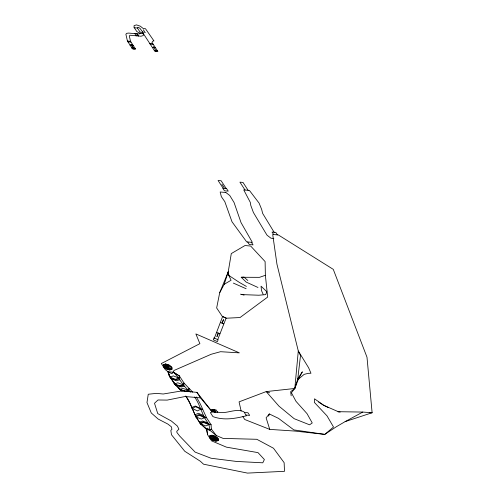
<?xml version="1.0" encoding="UTF-8"?>
<svg xmlns="http://www.w3.org/2000/svg" width="498" height="498" viewBox="0 0 498 498"><rect width="100%" height="100%" fill="white"/><g stroke="black" fill="none" stroke-linecap="round" stroke-linejoin="round"><path stroke-width="0.75" d="M143.337 33.603L143.306 35.539L140.984 36.23L130.003 35.234L129.331 35.98L130.501 41.315L135.618 49.184L132.536 48.904L127.426 41.035L125.888 34.25L126.722 33.31L128.602 33.073L134.865 33.64L136.24 33.366L137.255 33.858L139.459 33.883L139.982 33.298L143.337 33.603L139.888 31.835L137.398 28L134.043 27.695L134.074 25.61L136.539 24.9L140.343 26.201L143.212 28.529L145.509 28.741L153.975 40.967L153.197 40.898L151.921 42.318L157.903 51.524L154.822 51.244L142.353 32.059L145.435 32.339M181.44 390.837A63.221 33.298 -84.8 0 0 180.444 389.953L174.593 384.101L170.123 377.216L168.119 371.757L165.317 369.678L161.327 363.54L199.891 343.664L195.876 333.934L239.357 352.858L220.514 351.7L211.208 354.259L174.007 370.468L173.155 371.875L173.385 372.236L179.423 375.996L179.205 378.81L175.875 379.881L170.652 378.032L167.776 371.726L173.727 372.267L179.423 375.996L183.992 383.018L189.053 388.384A89.64 47.217 -84.8 0 1 192.633 392.169M241.119 410.968L239.065 401.861L266.187 391.584L278.986 406.169L294.181 418.7L309.582 424.813L312.24 422.958L307.036 413.664L296.011 401.357L291.392 392.766L294.816 388.477L297.785 378.735L300.512 355.553L298.29 350.978L276.956 264.239L272.699 234.458L278.376 234.975L333.28 269.362L366.995 357.228L372.112 412.742L345.139 421.619L336.194 426.83L324.789 434.387L295.084 431.075L269.735 429.382L244.736 419.503L242.887 416.658M224.2 284.308L228.209 271.914L231.296 253.582L244.991 245.533L250.675 246.049L265.11 261.575L265.372 275.294L267.675 297.063L240.036 317.537L226.372 318.216L222.345 316.473L216.655 307.963L219.705 292.7L228.209 271.914L228.843 275.444L231.072 280.243L224.2 284.308L219.705 292.7M212.111 411.765L200.52 397.896L185.156 396.501L167.185 400.093L158.003 399.981L154.511 403.274L157.742 413.583L171.318 421.003L177.363 426.039L178.906 429.158L176.784 431.293L176.939 432.525L179.703 436.08L195.123 452.109L211.04 458.235L236.363 461.428L262.782 462.81L264.382 459.523L258.001 452.626L226.353 447.129L211.594 440.867L207.604 434.729L206.826 429.718L207.224 428.106L216.294 435.52L223.085 438.389L256.837 439.298L273.502 448.244L284.134 462.673L284.501 471.313L247.494 473.1L203.539 464.192L200.327 461.235L184.758 451.263L171.48 434.766L170.833 430.415L171.928 429.27L171.324 426.755L167.826 424.047L158.177 419.061L151.305 413.004L146.978 402.589L148.255 394.242L156.44 393.364L163.226 394.005L181.558 390.961L196.922 392.356L212.111 411.765L215.615 412.083L215.727 411.709L215.485 411.093L212.478 410.601L211.999 409.854L214.208 409.929L215.435 411.018M268.671 416.129L269.3 413.95L278.519 418.376L293.864 429.905L324.789 434.387L333.517 427.01L327.024 415.886L314.356 402.39L314.512 398.817L323.881 405.36L328.537 407.669M215.615 412.083L215.727 411.709M190.485 392.088A63.215 33.298 -84.8 0 0 188.997 390.725C182.48 385.639 179.51 377.696 173.385 372.236L171.872 373.718L168.119 371.757L168.953 375.044L170.123 377.216L175.52 379.333L178.676 377.994L179.423 375.996M297.785 378.735L302.361 371.825L298.333 379.233L294.816 388.477L290.645 391.702L291.181 395.81M178.583 387.432L179.828 389.349L185.399 391.036L188.381 390.127L189.053 388.384L188.997 390.725L185.804 391.453L180.444 389.946L173.522 382.066L168.953 375.044M216.891 336.505L218.211 333.075M222.033 323.109L223.353 319.685M217.041 336.567L218.361 333.137M222.183 323.177L223.502 319.747M214.395 338.123L222.612 316.523L226.154 318.06L217.726 339.586M183.152 384.873L183.992 383.018L183.756 385.489L180.575 386.199L175.203 384.711L173.522 382.066L174.593 384.101L180.164 385.782L183.152 384.873L177.749 382.763L174.593 384.101M196.193 396.931A89.64 47.217 -84.8 0 1 202.773 409.481L206.527 417.691L211.096 424.713L211.339 429.046L209.901 429.998L206.826 429.718L200.426 423.829L195.951 416.951L191.792 407.408A63.221 33.298 -84.8 0 0 185.997 396.159M269.3 413.95L266.113 417.816L269.735 429.382M137.398 28L138.071 27.253L139.863 28.224L142.696 32.09M298.333 379.233L304.172 374.347L308.306 373.326L310.964 373.251L308.629 367.779L298.29 350.978L294.816 388.477L266.187 391.584L269.648 392.791M345.139 421.619L362.743 412.07L372.112 412.742L369.821 412.742M130.071 45.113L131.279 44.839L131.155 44.447L133.153 45.393M130.165 45.256L131.391 45.007L133.632 48.462L131.914 47.945M134.995 48.225L133.769 48.474L131.528 45.019L133.246 45.536M135.089 48.368L133.881 48.642L134.143 49.047M152.363 47.453L153.571 47.179L153.44 46.787L156.061 50.815M157.374 50.709L156.167 50.983L156.434 51.387M192.303 408.528L195.577 406.698L200.775 409.188L202.773 409.481L195.284 406.032L191.792 407.408L195.951 416.951L201.348 419.067L204.504 417.729L206.527 417.691L199.013 414.56L195.515 415.955L200.626 423.761L206.34 428.591L206.826 429.718M194.55 396.937A63.215 33.298 -84.8 0 1 200.345 408.186L200.775 409.188L197.413 410.906L192.222 408.41M195.951 416.951L199.306 415.232L204.504 417.729L208.979 424.607L209.901 429.998M170.123 377.216L173.273 375.878L178.676 377.994M200.426 423.829L203.576 422.497L208.979 424.607L211.096 424.713L203.221 421.943L199.891 423.014L200.426 423.829L205.823 425.946L208.979 424.607M194.967 414.697L198.465 413.303L203.52 415.475L204.504 417.729M213.374 411.535L210.361 412.63L212.945 416.614C223.857 420.673 235.523 418.569 246.454 415.749L243.864 411.765C235.193 407.7 226.005 414.853 217.004 411.908M265.372 275.294L259.464 277.349L241.225 277.274L246.193 282.092L257.989 287.483M179.797 379.719L176.473 380.789L171.244 378.941M199.3 422.105L202.624 421.028L207.853 422.883M179.828 389.349L182.816 388.446L188.381 390.127M170.167 368.364L168.778 368.713L166.743 368.066L165.23 366.783L165.168 365.644L166.556 365.295L168.598 365.955M214.072 411.946L212.721 411.323L213.804 410.389L212.671 409.792L214.072 411.946L214.532 411.852L213.399 410.9L214.383 411.771L212.87 411.336L213.443 410.981M184.528 386.261L181.347 386.971L175.975 385.483M213.972 411.933L217.788 412.506L216.076 409.873L212.416 409.537L212.727 409.873L212.192 410.234L213.287 410.738L213.667 410.377L212.733 409.885M137.255 33.858L138.662 36.018L137.641 35.52L136.265 35.8L134.865 33.64M241.225 277.274L243.989 277.087L247.836 280.499M362.743 412.07L338.298 411.703L323.439 405.204L318.639 402.085M241.107 294.567L258.786 295.227L265.739 294.617L266.816 291.685L261.058 286.182L261.45 290.483L263.125 294.287M143.337 29.762L144.52 31.579M127.426 41.035L130.501 41.315M152.793 43.656L149.711 43.382L150.228 44.173L153.309 44.453M127.936 41.826L131.018 42.106M273.813 238.467L270.974 238.212L267.077 235.237L265.515 232.728L253.414 212.522L250.824 205.525L250.276 202.337L243.734 189.9L249.411 190.417L259.103 203.14L261.662 209.415L262.633 213.362L274.292 232.547M244.306 412.437L247.967 412.767L249.685 415.407L246.018 415.077M210.71 409.605L214.208 409.929M337.993 411.815L340.202 412.095M153.708 47.192L155.444 47.733M240.546 294.15L244.088 295.109M154.293 50.429L156.297 51.375M132.007 48.088L134.006 49.034M246.112 288.722L233.363 283.101M220.446 322.411L223.776 323.874M216.618 332.371L219.948 333.841M140.255 33.322L136.813 31.555L134.317 27.72M246.392 286.425L239.519 282.515L228.843 275.444L228.196 271.945L228.613 275.438L228.209 271.914M211.339 429.046L216.294 435.52M277.417 234.882L275.799 232.392L272.033 232.049L273.651 234.539M248.116 190.298L243.005 182.436L239.924 182.156L245.035 190.018M136.24 33.366L137.641 35.52M226.266 188.63L221.149 180.762L218.074 180.481L223.185 188.35M221.927 184.285L224.281 187.908M251.403 242.314L253.071 244.879L249.305 244.537L247.637 241.972M196.922 392.356L200.52 397.896M200.775 409.188L203.52 415.475M206.34 428.591L207.604 434.729M178.564 387.494A89.652 47.167 -84.9 0 1 182.131 391.297M185.679 396.066A89.652 47.167 -84.9 0 1 192.24 408.621M214.028 337.961L213.318 339.817L217.383 341.609L218.099 339.754L214.028 337.961M165.716 364.007L163.282 364.617L163.388 366.615L166.039 368.862L169.613 370.002L172.047 369.385L171.941 367.393L169.308 365.165L165.716 364.007M165.815 364.156L163.5 364.735L163.605 366.634L166.12 368.769L169.519 369.852L171.829 369.267L171.729 367.375L169.22 365.258L165.815 364.156M166.183 364.723L164.334 365.19L164.415 366.709L166.432 368.414L169.146 369.279L170.995 368.813L170.914 367.3L168.909 365.607L166.183 364.723M166.923 365.862L166.002 366.098L166.039 366.852L167.048 367.711L168.405 368.14L169.332 367.91L169.289 367.151L166.923 365.862M167.297 366.435L166.855 366.926L168.498 367.456L167.297 366.435M211.999 435.196L209.565 435.812L209.67 437.804L212.322 440.058L215.895 441.191L218.329 440.581L218.224 438.582L215.584 436.36L211.999 435.196M212.092 435.345L209.783 435.931L209.882 437.829L212.403 439.964L215.796 441.041L218.112 440.462L218.012 438.564L215.503 436.453L212.092 435.345M212.465 435.918L210.617 436.385L210.698 437.898L212.714 439.61L215.429 440.475L217.277 440.008L217.196 438.489L215.192 436.802L212.465 435.918M212.833 436.485L211.451 436.839L211.507 437.972L213.02 439.255L215.055 439.902L216.443 439.553L216.381 438.421L214.881 437.151L212.833 436.485M213.206 437.057L212.279 437.288L212.322 438.047L213.331 438.9L214.688 439.336L215.609 439.099L215.572 438.346L213.206 437.057M213.574 437.624L213.132 438.122L214.781 438.651L213.574 437.624M226.609 188.655L222.849 188.312L224.467 190.809L228.233 191.151L226.609 188.655M225.849 192.502L220.166 191.985L221.355 196.685L224.816 201.659L232 221.778L246.678 241.885L252.362 242.401L241.032 222.6L234.054 202.499L229.74 195.471L225.849 192.502"/></g></svg>
